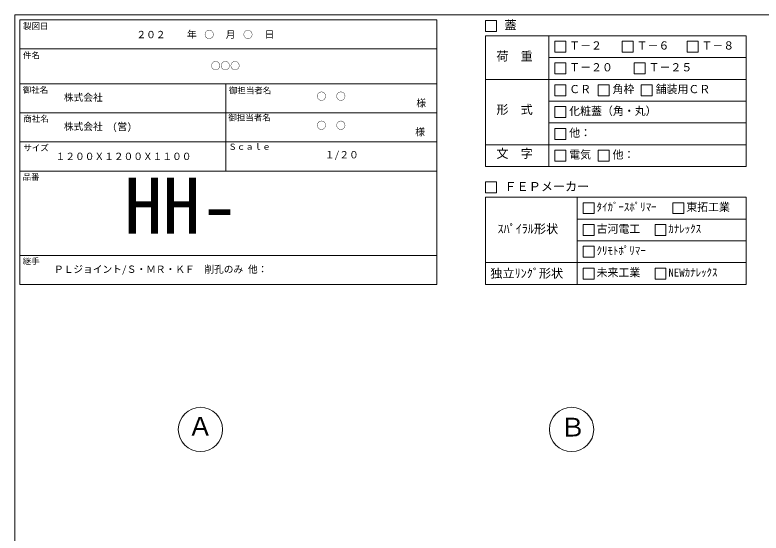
# Model space of a CAD drawing. Units: millimetres, scale not verified. Extents: x -6420 to 6420, y -3034 to 3033.
# Drawn here: x -1740 to 2362, y 183 to 3033 of the extents above; entities that cross this region are included whole.
import ezdxf
from ezdxf.enums import TextEntityAlignment as Align

# ---------------------------------------------------------------- set-up
doc = ezdxf.new("R2010")
doc.units = ezdxf.units.MM
doc.header["$LTSCALE"] = 20
for name, color, linetype, lineweight in [('0-2_waku', 7, 'Continuous', 18), ('0-3_gaikei', 7, 'Continuous', 18), ('0-D_文字１', 7, 'Continuous', 18), ('1-4_文字２', 7, 'Continuous', 5)]:
    doc.layers.add(name, color=color, linetype=linetype, lineweight=lineweight)
doc.styles.add('ＭＳ ゴシック', font='')
doc.styles.get('ＭＳ ゴシック').set_extended_font_data('MS Gothic')

msp = doc.modelspace()

# ---------------------------------------------------------------- linework, layer by layer
at = {"layer": '0-2_waku'}
for p, q in [((-1740.04, 3033.45), (-1740.04, -2666.55)), ((-1740.04, 3033.45), (6419.96, 3033.45)), ((-1713.37, 3006.79), (-1713.37, 1550.79)), ((-1713.37, 3006.79), (579.96, 3006.79)), ((-1713.37, 3006.79), (-1713.37, 1550.79)), ((-1713.37, 3006.79), (579.96, 3006.79)), ((-1713.37, 3006.79), (-1713.37, 1550.79)), ((579.96, 3006.79), (579.96, 1550.79)), ((846.63, 2919.08), (2279.96, 2919.08)), ((846.63, 2919.08), (846.63, 2199.08)), ((1194.19, 2919.08), (1194.19, 2199.08)), ((2279.96, 2919.08), (2279.96, 2199.08)), ((-1713.37, 2846.79), (579.96, 2846.79)), ((-1713.37, 2846.79), (579.96, 2846.79)), ((-1713.37, 2846.79), (579.96, 2846.79)), ((-1713.37, 2846.79), (579.96, 2846.79)), ((1194.19, 2799.08), (2279.96, 2799.08)), ((846.63, 2679.08), (2279.96, 2679.08)), ((-1713.37, 2654.79), (579.96, 2654.79)), ((-1713.37, 2654.79), (579.96, 2654.79)), ((-580.04, 2654.79), (-580.04, 2174.79)), ((1194.19, 2559.08), (2279.96, 2559.08)), ((-1713.37, 2494.79), (579.96, 2494.79)), ((1194.19, 2439.08), (2279.96, 2439.08)), ((-1713.37, 2334.79), (579.96, 2334.79)), ((846.63, 2319.08), (2279.96, 2319.08)), ((-1713.37, 2174.79), (579.96, 2174.79)), ((846.63, 2199.08), (2279.96, 2199.08)), ((846.63, 2030.79), (2279.96, 2030.79)), ((846.63, 2030.79), (846.63, 1550.79)), ((1350.39, 2030.79), (1350.39, 1550.79)), ((2279.96, 2030.79), (2279.96, 1550.79)), ((1350.39, 1910.79), (2279.96, 1910.79)), ((1350.39, 1790.79), (2279.96, 1790.79)), ((-1713.37, 1710.79), (579.96, 1710.79)), ((846.63, 1670.79), (2279.96, 1670.79)), ((-1713.37, 1550.79), (579.96, 1550.79)), ((846.63, 1550.79), (2279.96, 1550.79)), ((846.63, 1550.79), (2279.96, 1550.79))]:
    msp.add_line(p, q, dxfattribs=at)
at = {"layer": '0-3_gaikei'}
for centre in [(-720.04, 753.45), (1319.96, 753.45)]:
    msp.add_circle(centre, 121.88, dxfattribs=at)
at = {"layer": '0-D_文字１'}
for p, q in [((846.63, 3002.83), (846.63, 2942.83)), ((846.63, 2942.83), (906.63, 2942.83)), ((1227.92, 2889.08), (1287.92, 2889.08)), ((1227.92, 2889.08), (1227.92, 2829.08)), ((1227.92, 2889.08), (1227.92, 2829.08)), ((1227.92, 2889.08), (1287.92, 2889.08)), ((1227.92, 2889.08), (1227.92, 2829.08)), ((1227.92, 2889.08), (1287.92, 2889.08)), ((1287.92, 2889.08), (1287.92, 2829.08)), ((1287.92, 2889.08), (1287.92, 2829.08)), ((1287.92, 2889.08), (1287.92, 2829.08)), ((1598.7, 2889.08), (1658.7, 2889.08)), ((1598.7, 2889.08), (1598.7, 2829.08)), ((1658.7, 2889.08), (1658.7, 2829.08)), ((1954.97, 2889.08), (2014.97, 2889.08)), ((1954.97, 2889.08), (1954.97, 2829.08)), ((2014.97, 2889.08), (2014.97, 2829.08)), ((1227.92, 2829.08), (1287.92, 2829.08)), ((1227.92, 2829.08), (1287.92, 2829.08)), ((1227.92, 2829.08), (1287.92, 2829.08)), ((1598.7, 2829.08), (1658.7, 2829.08)), ((1954.97, 2829.08), (2014.97, 2829.08)), ((1227.92, 2769.08), (1287.92, 2769.08)), ((1227.92, 2769.08), (1227.92, 2709.08)), ((1287.92, 2769.08), (1287.92, 2709.08)), ((1664.56, 2769.08), (1724.56, 2769.08)), ((1664.56, 2769.08), (1664.56, 2709.08)), ((1724.56, 2769.08), (1724.56, 2709.08)), ((1227.92, 2709.08), (1287.92, 2709.08)), ((1664.56, 2709.08), (1724.56, 2709.08)), ((1227.92, 2649.08), (1287.92, 2649.08)), ((1227.92, 2649.08), (1227.92, 2589.08)), ((1227.92, 2649.08), (1227.92, 2589.08)), ((1287.92, 2649.08), (1287.92, 2589.08)), ((1287.92, 2649.08), (1287.92, 2589.08)), ((1466.58, 2649.08), (1526.58, 2649.08)), ((1466.58, 2649.08), (1466.58, 2589.08)), ((1526.58, 2649.08), (1526.58, 2589.08)), ((1703.26, 2649.08), (1763.26, 2649.08)), ((1703.26, 2649.08), (1703.26, 2589.08)), ((1763.26, 2649.08), (1763.26, 2589.08)), ((1227.92, 2589.08), (1287.92, 2589.08)), ((1227.92, 2589.08), (1287.92, 2589.08)), ((1466.58, 2589.08), (1526.58, 2589.08)), ((1703.26, 2589.08), (1763.26, 2589.08)), ((1227.92, 2529.08), (1227.92, 2469.08)), ((1287.92, 2529.08), (1287.92, 2469.08)), ((1227.92, 2469.08), (1287.92, 2469.08)), ((1227.92, 2409.08), (1287.92, 2409.08)), ((1227.92, 2409.08), (1227.92, 2349.08)), ((1227.92, 2409.08), (1227.92, 2349.08)), ((1287.92, 2409.08), (1287.92, 2349.08)), ((1287.92, 2409.08), (1287.92, 2349.08)), ((1227.92, 2349.08), (1287.92, 2349.08)), ((1227.92, 2349.08), (1287.92, 2349.08)), ((1227.92, 2289.08), (1227.92, 2229.08)), ((1466.58, 2289.08), (1466.58, 2229.08)), ((1227.92, 2229.08), (1287.92, 2229.08)), ((1466.58, 2229.08), (1526.58, 2229.08)), ((846.63, 2114.54), (846.63, 2054.54)), ((846.63, 2054.54), (906.63, 2054.54)), ((1384.12, 2000.79), (1384.12, 1940.79)), ((1876.9, 2000.79), (1936.9, 2000.79)), ((1876.9, 2000.79), (1876.9, 1940.79)), ((1876.9, 2000.79), (1936.9, 2000.79)), ((1876.9, 2000.79), (1876.9, 1940.79)), ((1876.9, 2000.79), (1936.9, 2000.79)), ((1876.9, 2000.79), (1876.9, 1940.79)), ((1936.9, 2000.79), (1936.9, 1940.79)), ((1936.9, 2000.79), (1936.9, 1940.79)), ((1936.9, 2000.79), (1936.9, 1940.79)), ((1384.12, 1940.79), (1444.12, 1940.79)), ((1876.9, 1940.79), (1936.9, 1940.79)), ((1876.9, 1940.79), (1936.9, 1940.79)), ((1876.9, 1940.79), (1936.9, 1940.79)), ((1384.12, 1880.79), (1444.12, 1880.79)), ((1384.12, 1880.79), (1384.12, 1820.79)), ((1444.12, 1880.79), (1444.12, 1820.79)), ((1778.66, 1880.79), (1778.66, 1820.79)), ((1384.12, 1820.79), (1444.12, 1820.79)), ((1778.66, 1820.79), (1838.66, 1820.79)), ((1384.12, 1760.79), (1384.12, 1700.79)), ((1384.12, 1700.79), (1444.12, 1700.79)), ((1384.12, 1640.79), (1444.12, 1640.79)), ((1384.12, 1640.79), (1384.12, 1580.79)), ((1444.12, 1640.79), (1444.12, 1580.79)), ((1778.66, 1640.79), (1838.66, 1640.79)), ((1778.66, 1640.79), (1778.66, 1580.79)), ((1838.66, 1640.79), (1838.66, 1580.79)), ((1384.12, 1580.79), (1444.12, 1580.79)), ((1778.66, 1580.79), (1838.66, 1580.79))]:
    msp.add_line(p, q, dxfattribs=at)
for points in [[(846.63, 3002.83), (906.63, 3002.83), (906.63, 2942.83)], [(846.63, 3002.83), (906.63, 3002.83), (906.63, 2942.83)], [(1227.92, 2649.08), (1287.92, 2649.08), (1287.92, 2589.08)], [(1227.92, 2649.08), (1227.92, 2589.08), (1287.92, 2589.08)], [(1227.92, 2529.08), (1287.92, 2529.08), (1287.92, 2469.08)], [(1227.92, 2409.08), (1287.92, 2409.08), (1287.92, 2349.08)], [(1227.92, 2409.08), (1227.92, 2349.08), (1287.92, 2349.08)], [(1227.92, 2289.08), (1287.92, 2289.08), (1287.92, 2229.08)], [(1466.58, 2289.08), (1526.58, 2289.08), (1526.58, 2229.08)], [(846.63, 2114.54), (906.63, 2114.54), (906.63, 2054.54)], [(1384.12, 2000.79), (1444.12, 2000.79), (1444.12, 1940.79)], [(1778.66, 1880.79), (1838.66, 1880.79), (1838.66, 1820.79)], [(1384.12, 1760.79), (1444.12, 1760.79), (1444.12, 1700.79)]]:
    msp.add_lwpolyline(points, dxfattribs=at)

# ---------------------------------------------------------------- texts
at = {"layer": '0-D_文字１', "style": 'ＭＳ ゴシック'}
for s, height, p in [('蓋', 48.88, (950.74, 2938.94)), ('製図日', 33.24, (-1695.67, 2944.86)), ('\u3000\u3000年\u3000\u3000\u3000月\u3000\u3000\u3000日', 39.1, (-900.96, 2894.71)), ('Ｔ－２', 43.99, (1306.78, 2829.73)), ('Ｔ－６', 43.99, (1677.56, 2829.73)), ('Ｔ－８', 43.99, (2033.83, 2829.73)), ('件名', 33.24, (-1695.67, 2784.86)), ('荷\u3000重', 48.88, (906.58, 2767.35)), ('Ｔ－２０', 43.99, (1306.78, 2709.73)), ('Ｔ－２５', 43.99, (1743.42, 2709.73)), ('御社名', 33.24, (-1696.97, 2594.18)), ('御担当者名', 33.24, (-563.76, 2591.23)), ('御担当者名', 33.24, (-563.76, 2591.23)), ('ＣＲ', 43.99, (1306.78, 2589.73)), ('角枠', 43.99, (1545.44, 2589.73)), ('舗装用ＣＲ', 43.99, (1782.11, 2589.73)), ('様', 39.1, (466.57, 2517.23)), ('形\u3000式', 48.88, (906.58, 2474.06)), ('化粧蓋（角・丸）', 43.99, (1306.78, 2469.73)), ('商社名', 33.24, (-1693.5, 2435.46)), ('御担当者名', 33.24, (-566.71, 2441.49)), ('様', 39.1, (460.58, 2358.67)), ('他：', 43.99, (1306.78, 2349.73)), ('サイズ', 33.24, (-1693.5, 2275.46)), ('Ｓｃａｌｅ', 33.24, (-566.71, 2281.49)), ('文\u3000字', 48.88, (906.58, 2232.09)), ('１２００Ｘ１２００Ｘ１１００', 39.1, (-1516.15, 2223.7)), ('１/２０', 39.1, (-36.64, 2232.81)), ('電気', 43.99, (1306.78, 2229.73)), ('他：', 43.99, (1545.44, 2229.73)), ('品番', 33.24, (-1697.5, 2115.93)), ('HH-', 307.9, (-1139.06, 1737.23)), ('ＦＥＰメーカー', 48.88, (950.74, 2050.65)), ('ﾀｲｶﾞｰｽﾎﾟﾘﾏｰ', 43.99, (1457.41, 1941.44)), ('東拓工業', 43.99, (1950.19, 1941.44)), ('ｽﾊﾟｲﾗﾙ形状', 48.88, (912.79, 1817.91)), ('古河電工', 43.99, (1457.41, 1821.44)), ('ｶﾅﾚｯｸｽ', 43.99, (1851.95, 1821.44)), ('ｸﾘﾓﾄﾎﾟﾘﾏｰ', 43.99, (1457.41, 1701.44)), ('継手', 33.24, (-1697.5, 1651.93)), ('ＰＬジョイント/Ｓ・ＭＲ・ＫＦ\u3000削孔のみ 他：', 39.1, (-1525.38, 1603.06)), ('独立ﾘﾝｸﾞ形状', 48.88, (873.41, 1573.27)), ('未来工業', 43.99, (1457.41, 1581.44)), ('NEWｶﾅﾚｯｸｽ', 43.99, (1851.95, 1581.44)), ('Ａ', 103.1, (-791.14, 688.38)), ('Ｂ', 103.1, (1256.19, 683.73))]:
    msp.add_text(s, height=height, dxfattribs=at).set_placement(p, align=Align.BOTTOM_LEFT)
at = {"layer": '1-4_文字２', "style": 'ＭＳ ゴシック'}
for s, p in [('\u3000\u3000２０２\u3000\u3000\u3000\u3000○\u3000\u3000\u3000○', (-1178.93, 2893.67)), ('○○○', (-663.35, 2721.91)), ('株式会社', (-1470.7, 2548.23)), ('○\u3000○', (-81.66, 2554.07)), ('株式会社\u3000(営)', (-1470.7, 2388.23)), ('○\u3000○', (-81.66, 2394.07))]:
    msp.add_text(s, height=39.1, dxfattribs=at).set_placement(p, align=Align.BOTTOM_LEFT)

doc.saveas('drawing.dxf')
